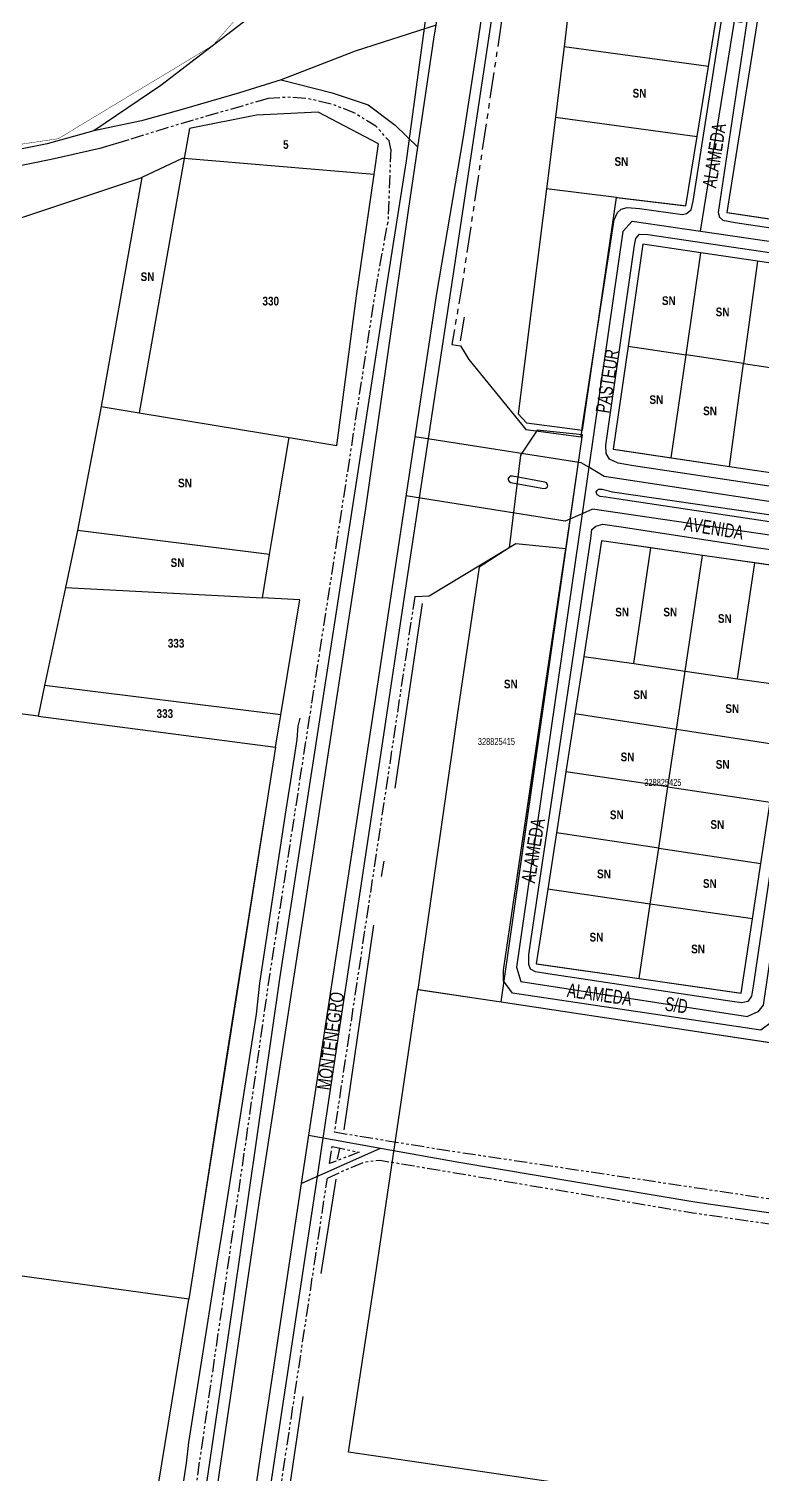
# Model space of a CAD drawing. Extents: x 204381 to 207261, y 4847713 to 4851061.
# Drawn here: x 205192.6 to 205404, y 4850411.3 to 4850827.9 of the extents above; entities that cross this region are included whole.
import ezdxf
from ezdxf.enums import TextEntityAlignment as Align

# ---------------------------------------------------------------- set-up
doc = ezdxf.new("R2010")
doc.units = 0
doc.header["$LTSCALE"] = 1.5
doc.header["$MEASUREMENT"] = 0
doc.linetypes.add('PHANTOMX2', pattern=[5, 2.5, -0.5, 0.5, -0.5, 0.5, -0.5])
for name, color, linetype in [('CD-MALHA-LOTES', 40, 'CONTINUOUS'), ('CD_TXT_QUADRA', 7, 'CONTINUOUS'), ('HD-VALAS-DRENOS', 170, 'CONTINUOUS'), ('LM-LIM-SETOR-FISCAL', 7, 'CONTINUOUS'), ('RU-QUADRAS', 210, 'CONTINUOUS'), ('SV-EIXO-ROD-ESTR', 7, 'CONTINUOUS'), ('SV-EIXO-RUA-N-PAV', 6, 'CONTINUOUS'), ('SV-EIXO-RUA-PAV', 20, 'CONTINUOUS'), ('SV-EST-MUNIC-PAV', 1, 'CONTINUOUS'), ('SV-RUA-NAO-PAV-S-GUIA-C-GUIA', 7, 'PHANTOMX2'), ('SV-RUA-PAVIM-S-GUIA-C-GUIA', 7, 'CONTINUOUS'), ('SV-TXT-MUNIC-PAV', 7, 'CONTINUOUS'), ('SV-TXT-RUA-PAV-S-GUIA-C-GUIA', 7, 'CONTINUOUS'), ('Th_NmrPort', 7, 'CONTINUOUS')]:
    doc.layers.add(name, color=color, linetype=linetype)
doc.styles.add('3288-25-2D_TXT$0$ARIAL', font='ARIAL.TTF')
doc.styles.add('ARIAL', font='ARIAL.TTF')
doc.styles.get("Standard").update_dxf_attribs({"font": 'swisscbo.ttf'})
doc.linetypes.add('Limite', pattern='A,20,-3,[130,ltypeshp.shx,S=6.35,R=0,X=0,Y=0],-3,20', length=46)

msp = doc.modelspace()

# ---------------------------------------------------------------- linework, layer by layer
at = {"layer": 'CD-MALHA-LOTES', "linetype": 'Continuous'}
for points in [[(205406.69, 4850856.08), (205393.8, 4850775.03)], [(205349.36, 4850843.53), (205346.9, 4850822.71)], [(205388.55, 4850817.06), (205391.15, 4850833.1)], [(205346.9, 4850822.71), (205346.37, 4850818.22)], [(205388.55, 4850817.06), (205346.9, 4850822.71)], [(205346.37, 4850818.22), (205344.4, 4850802.5)], [(205385.28, 4850796.93), (205388.55, 4850817.06)], [(205276, 4850803.92), (205258.21, 4850803.07)], [(205293.35, 4850794.81), (205276, 4850803.92)], [(205258.21, 4850803.07), (205238.83, 4850799.18)], [(205344.4, 4850802.5), (205341.79, 4850781.78)], [(205344.4, 4850802.5), (205385.28, 4850796.93)], [(205238.83, 4850799.18), (205237.3, 4850790.52)], [(205382.04, 4850776.96), (205385.28, 4850796.93)], [(205292.08, 4850785.95), (205293.35, 4850794.81)], [(205237.3, 4850790.52), (205224.4, 4850717.27)], [(205236.77, 4850790.56), (205225.17, 4850785.06)], [(205237.3, 4850790.52), (205236.77, 4850790.56)], [(205292.08, 4850785.95), (205237.3, 4850790.52)], [(205181.8, 4850770.63), (205225.17, 4850785.06)], [(205225.17, 4850785.06), (205213.42, 4850719.1)], [(205287.06, 4850750.99), (205292.08, 4850785.95)], [(205341.79, 4850781.78), (205340.75, 4850773.46)], [(205361.98, 4850779.36), (205341.79, 4850781.78)], [(205352.21, 4850712.22), (205361.98, 4850779.36)], [(205361.98, 4850779.36), (205382.04, 4850776.96)], [(205393.8, 4850775.03), (205515.23, 4850756.97)], [(205340.75, 4850773.46), (205333.68, 4850716.92)], [(205369.62, 4850765.86), (205365.37, 4850736.48)], [(205386.37, 4850763.39), (205369.62, 4850765.86)], [(205382.11, 4850733.96), (205386.37, 4850763.39)], [(205402.7, 4850760.99), (205386.37, 4850763.39)], [(205402.7, 4850760.99), (205398.67, 4850731.47)], [(205420.33, 4850758.39), (205402.7, 4850760.99)], [(205281.4, 4850707.8), (205287.06, 4850750.99)], [(205365.37, 4850736.48), (205361.07, 4850706.79)], [(205365.37, 4850736.48), (205382.11, 4850733.96)], [(205377.8, 4850704.29), (205382.11, 4850733.96)], [(205398.67, 4850731.47), (205382.11, 4850733.96)], [(205394.62, 4850701.77), (205398.67, 4850731.47)], [(205398.67, 4850731.47), (205415.97, 4850728.87)], [(205213.42, 4850719.1), (205206.62, 4850683.33)], [(205213.42, 4850719.1), (205224.4, 4850717.27)], [(205224.4, 4850717.27), (205267.6, 4850710.09)], [(205333.68, 4850716.92), (205336.04, 4850714.37)], [(205339.13, 4850712.22), (205334.37, 4850705.06)], [(205336.04, 4850714.37), (205352.21, 4850712.22)], [(205352.24, 4850710.89), (205339.13, 4850712.22)], [(205262.66, 4850680.47), (205267.6, 4850710.09)], [(205267.6, 4850710.09), (205281.4, 4850707.8)], [(205345.68, 4850666.04), (205352.24, 4850710.89)], [(205334.37, 4850705.06), (205331.03, 4850678.31)], [(205361.07, 4850706.79), (205377.8, 4850704.29)], [(205377.8, 4850704.29), (205394.62, 4850701.77)], [(205394.62, 4850701.77), (205411.59, 4850699.24)], [(205206.62, 4850683.33), (205203.13, 4850666.91)], [(205261.99, 4850676.43), (205206.62, 4850683.33)], [(205261.99, 4850676.43), (205262.66, 4850680.47)], [(205357.73, 4850680.33), (205352.58, 4850647.02)], [(205371.94, 4850678.27), (205357.73, 4850680.33)], [(205259.9, 4850663.89), (205261.99, 4850676.43)], [(205331.03, 4850678.31), (205322.39, 4850672.78)], [(205367.01, 4850644.93), (205371.94, 4850678.27)], [(205386.83, 4850676.12), (205371.94, 4850678.27)], [(205381.83, 4850642.78), (205386.83, 4850676.12)], [(205401.88, 4850673.95), (205386.83, 4850676.12)], [(205322.39, 4850672.78), (205316.07, 4850630.06)], [(205396.91, 4850640.59), (205401.88, 4850673.95)], [(205416.4, 4850671.85), (205401.88, 4850673.95)], [(205203.13, 4850666.91), (205197.11, 4850638.66)], [(205203.13, 4850666.91), (205259.9, 4850663.89)], [(205270.65, 4850663.32), (205259.9, 4850663.89)], [(205265.24, 4850630.18), (205270.65, 4850663.32)], [(205328.79, 4850547.41), (205345.68, 4850666.04)], [(205352.58, 4850647.02), (205350.02, 4850630.43)], [(205352.58, 4850647.02), (205367.01, 4850644.93)], [(205367.01, 4850644.93), (205381.83, 4850642.78)], [(205379.3, 4850625.94), (205381.83, 4850642.78)], [(205381.83, 4850642.78), (205396.91, 4850640.59)], [(205197.11, 4850638.66), (205195.23, 4850629.83)], [(205265.24, 4850630.18), (205197.11, 4850638.66)], [(205396.91, 4850640.59), (205411.36, 4850638.49)], [(205195.23, 4850629.83), (205149.84, 4850635.76)], [(205195.23, 4850629.83), (205263.72, 4850620.88)], [(205263.72, 4850620.88), (205265.24, 4850630.18)], [(205316.07, 4850630.06), (205304.76, 4850551.03)], [(205350.02, 4850630.43), (205347.44, 4850613.75)], [(205379.3, 4850625.94), (205350.02, 4850630.43)], [(205376.82, 4850609.38), (205379.3, 4850625.94)], [(205408.78, 4850621.42), (205379.3, 4850625.94)], [(205263.72, 4850620.88), (205238.64, 4850461.75)], [(205347.44, 4850613.75), (205344.72, 4850596.11)], [(205376.82, 4850609.38), (205347.44, 4850613.75)], [(205374.17, 4850591.71), (205376.82, 4850609.38)], [(205376.82, 4850609.38), (205406.3, 4850604.99)], [(205403.62, 4850587.31), (205406.3, 4850604.99)], [(205344.72, 4850596.11), (205342.22, 4850579.93)], [(205374.17, 4850591.71), (205344.72, 4850596.11)], [(205371.76, 4850575.62), (205374.17, 4850591.71)], [(205374.17, 4850591.71), (205403.62, 4850587.31)], [(205401.21, 4850571.33), (205403.62, 4850587.31)], [(205342.22, 4850579.93), (205338.89, 4850558.42)], [(205371.76, 4850575.62), (205342.22, 4850579.93)], [(205368.54, 4850554.17), (205371.76, 4850575.62)], [(205401.21, 4850571.33), (205371.76, 4850575.62)], [(205397.98, 4850549.95), (205401.21, 4850571.33)], [(205338.89, 4850558.42), (205368.54, 4850554.17)], [(205368.54, 4850554.17), (205397.98, 4850549.95)], [(205292.76, 4850470.48), (205304.76, 4850551.03)], [(205304.76, 4850551.03), (205328.79, 4850547.41)], [(205328.79, 4850547.41), (205409.41, 4850535.25)], [(205238.64, 4850461.75), (205090.17, 4850482.16)], [(205284.76, 4850417.61), (205292.76, 4850470.48)], [(205229, 4850402.48), (205238.64, 4850461.75)], [(205368.5, 4850405.32), (205284.76, 4850417.61)]]:
    msp.add_lwpolyline(points, dxfattribs=at)
at = {"layer": 'HD-VALAS-DRENOS', "const_width": 0.18, "flags": 128}
for points in [[(205317.05, 4850738), (205318.13, 4850744.85)], [(205317.05, 4850738), (205318.13, 4850744.85)], [(205298.19, 4850609.06), (205306.1, 4850662.23)], [(205298.19, 4850609.06), (205306.1, 4850662.23)], [(205215.89, 4850263.9), (205216.34, 4850266.69), (205218.58, 4850285.66), (205221.36, 4850305.82), (205223.1, 4850316.72), (205238.04, 4850414.45), (205238.72, 4850420.4), (205246.87, 4850472.12), (205248.16, 4850480.37), (205258.21, 4850543.89), (205259.19, 4850552.79), (205266.79, 4850602.76), (205268.08, 4850611.21), (205269.93, 4850623.01), (205270.19, 4850626.86), (205270.75, 4850629.21)], [(205215.89, 4850263.9), (205216.34, 4850266.69), (205218.58, 4850285.66), (205221.36, 4850305.82), (205223.1, 4850316.72), (205238.04, 4850414.45), (205238.72, 4850420.4), (205246.87, 4850472.12), (205248.16, 4850480.37), (205258.21, 4850543.89), (205259.19, 4850552.79), (205266.79, 4850602.76), (205268.08, 4850611.21), (205269.93, 4850623.01), (205270.19, 4850626.86), (205270.75, 4850629.21)], [(205294.29, 4850583.6), (205295.01, 4850588)], [(205294.29, 4850583.6), (205295.01, 4850588)], [(205283.45, 4850510.48), (205292.03, 4850569.5)], [(205283.45, 4850510.48), (205292.03, 4850569.5)], [(205281.56, 4850502.08), (205282.27, 4850505.18)], [(205281.56, 4850502.08), (205282.27, 4850505.18)], [(205276.83, 4850469.07), (205281.14, 4850496.28)], [(205276.83, 4850469.07), (205281.14, 4850496.28)], [(205271.59, 4850433.66), (205260.65, 4850360.13), (205247.4, 4850273.76), (205247.04, 4850265.76), (205246.77, 4850263.9)], [(205271.59, 4850433.66), (205260.65, 4850360.13), (205247.4, 4850273.76), (205247.04, 4850265.76), (205246.77, 4850263.9)]]:
    msp.add_lwpolyline(points, dxfattribs=at)
at = {"layer": 'HD-VALAS-DRENOS', "flags": 128}
for points in [[(205317.05, 4850738), (205318.13, 4850744.85)], [(205298.19, 4850609.06), (205306.1, 4850662.23)], [(205215.89, 4850263.9), (205216.34, 4850266.69), (205218.58, 4850285.66), (205221.36, 4850305.82), (205223.1, 4850316.72), (205238.04, 4850414.45), (205238.72, 4850420.4), (205246.87, 4850472.12), (205248.16, 4850480.37), (205258.21, 4850543.89), (205259.19, 4850552.79), (205266.79, 4850602.76), (205268.08, 4850611.21), (205269.93, 4850623.01), (205270.19, 4850626.86), (205270.75, 4850629.21)], [(205294.29, 4850583.6), (205295.01, 4850588)], [(205283.45, 4850510.48), (205292.03, 4850569.5)], [(205281.56, 4850502.08), (205282.27, 4850505.18)], [(205276.83, 4850469.07), (205281.14, 4850496.28)], [(205271.59, 4850433.66), (205260.65, 4850360.13), (205247.4, 4850273.76), (205247.04, 4850265.76), (205246.77, 4850263.9)]]:
    msp.add_lwpolyline(points, dxfattribs=at)
at = {"layer": 'LM-LIM-SETOR-FISCAL', "linetype": 'Limite', "ltscale": 0.1, "const_width": 0.13, "flags": 128}
msp.add_lwpolyline([(206960.49, 4848346.74), (206519.68, 4848013.26), (206524.96, 4848001.52), (206186.17, 4847750.07), (206137.65, 4847714.77), (206055.88, 4847783.52), (206022.18, 4847808.19), (206018.12, 4847816.07), (206019.95, 4847830.66), (206053.3, 4847836.03), (206059.06, 4847868.43), (206040.45, 4847926.27), (206039.82, 4847951.17), (206026.44, 4847964.39), (205980.98, 4848000.04), (205948.86, 4848053.95), (205885.79, 4848047.59), (205885.38, 4848100.28), (205758.68, 4848087.81), (205748.41, 4848134.36), (205855.06, 4848144.19), (205857.54, 4848167.98), (205826.48, 4848206.22), (205791.25, 4848260.92), (205756.8, 4848299.01), (205692.97, 4848280.46), (205710.22, 4848439.16), (205051.32, 4848428.57), (204677.84, 4848416.25), (204661.89, 4848420.75), (204677.59, 4848456.68), (204685.73, 4848493.72), (204687.66, 4848576.43), (204676.79, 4848658.68), (204674.85, 4848798.87), (204665.61, 4849337.36), (204658.49, 4849545.69), (204657.02, 4849545.63), (204645.12, 4849704.28), (204643.71, 4849869.24), (204651.14, 4849927.22), (204647.62, 4849990.33), (204636.26, 4850264.54), (204381.83, 4850909.69), (204986.84, 4850806.73), (205140.83, 4850787.35), (205201.03, 4850796.27), (205245.63, 4850823.19), (205310.25, 4850896.98), (205324.08, 4850905.65), (205327.72, 4850908.15), (205339.74, 4850916.46), (205358.28, 4850945.44), (205381.54, 4850978.24), (205458.47, 4851060.64), (205958.1, 4850305), (206256.21, 4850261.19), (206296.36, 4850246.47), (206381.84, 4850187.26), (206402.35, 4850183.32), (206465.45, 4850155.1), (206438.69, 4850087.64), (206416.16, 4850016.08), (206422.43, 4850015.06), (206376.86, 4849879.93), (206318.97, 4849888.04), (206311.32, 4849828.25), (206177.89, 4849842.97), (206161.27, 4849779.77), (206627.66, 4849358.82), (206746.45, 4849445.1), (206955.53, 4849187.19), (207019.34, 4849111.98), (207025.31, 4849104.91), (207033.93, 4849094.44), (207048.4, 4849077.1), (207039.09, 4849069.24), (207026.18, 4849059.14), (207002.58, 4849038.25), (206981.71, 4849023.09), (206966.26, 4849011.39), (206958.44, 4849004.76), (206968.98, 4848989.87), (206978.67, 4848976.02), (207002.49, 4848944.75), (207008.79, 4848936.89), (207034.07, 4848905.39), (207054.15, 4848879.42), (207075.28, 4848852.41), (207089.04, 4848833.89), (207099.68, 4848804.07), (207108.98, 4848791.97), (207114.21, 4848785.08), (207138.58, 4848756.16), (207148.67, 4848740.27), (207162.16, 4848719.72), (207199.66, 4848661.86), (207214.13, 4848640.25), (207233.64, 4848611.27), (207250.42, 4848586.92), (207261.26, 4848571.24), (207169.66, 4848504.88), (207140.72, 4848483.45), (207106.7, 4848455.88), (207093.59, 4848446.09), (207051.18, 4848413.73)], close=True, dxfattribs=at)
at = {"layer": 'RU-QUADRAS', "color": 6, "linetype": 'Continuous', "const_width": 0.18}
for points in [[(205333.68, 4850716.92, 0.003606), (205351.81, 4850864.34), (205361.06, 4850920.69), (205366.67, 4850934.84), (205383.17, 4850961.41), (205428.86, 4851012.81), (205451.33, 4850993.33), (205453.51, 4850990.78), (205454.96, 4850987.15, -0.146898), (205453.87, 4850980.06), (205402.75, 4850945.51), (205400.21, 4850943.33, 0.160864), (205399.49, 4850938.24), (205400.39, 4850934.97), (205448.56, 4850862.6), (205397.02, 4850869.34), (205382.04, 4850776.96), (205361.98, 4850779.36), (205352.21, 4850712.22), (205336.04, 4850714.37)], [(205304.76, 4850551.03), (205395.75, 4850537.31, 0.002262), (205849.27, 4850470.52), (205880.91, 4850423.04), (205948.37, 4850320.06), (205796.3, 4850342.94), (205284.76, 4850417.61)]]:
    msp.add_lwpolyline(points, format="xyb", close=True, dxfattribs=at)
for points in [[(205393.8, 4850775.03), (205406.69, 4850856.08), (205457.31, 4850847.87), (205515.83, 4850759.11), (205515.23, 4850756.97)], [(205361.07, 4850706.79), (205369.62, 4850765.86), (205511.45, 4850744.97), (205513.74, 4850744.05), (205514.89, 4850741.98), (205507.32, 4850689.3), (205502.73, 4850685.61)], [(205304.76, 4850551.03), (205322.39, 4850672.78), (205331.03, 4850678.31), (205334.37, 4850705.06), (205339.13, 4850712.22), (205352.24, 4850710.89), (205328.79, 4850547.41)], [(205338.89, 4850558.42), (205357.73, 4850680.33), (205416.4, 4850671.85), (205397.98, 4850549.95)]]:
    msp.add_lwpolyline(points, close=True, dxfattribs=at)
msp.add_lwpolyline([(205181.8, 4850770.63), (205225.17, 4850785.06), (205236.77, 4850790.56), (205237.3, 4850790.52), (205238.83, 4850799.18), (205258.21, 4850803.07), (205276, 4850803.92), (205293.35, 4850794.81, 0.006131), (205281.4, 4850707.8), (205267.6, 4850710.09), (205259.9, 4850663.89), (205270.65, 4850663.32, 0.00304), (205239.22, 4850465.29), (205226.96, 4850389.94)], format="xyb", dxfattribs=at)
at = {"layer": 'SV-EIXO-ROD-ESTR', "flags": 128}
for points in [[(205335.24, 4850913.19), (205332.72, 4850896.31), (205324.14, 4850838.66), (205321.53, 4850821.11), (205317.82, 4850796.77), (205310.09, 4850751.66), (205292.18, 4850633.35), (205273.18, 4850508.97), (205271.09, 4850495.05), (205259.67, 4850419.05), (205246.48, 4850327.92), (205237.04, 4850263.88)], [(205225.35, 4850263.88), (205226.3, 4850269.2), (205228.11, 4850281.22), (205234.84, 4850325.8), (205236.97, 4850341.71), (205244.92, 4850394.08), (205259, 4850489.52), (205274.65, 4850591), (205289.7, 4850689.62), (205302.04, 4850775.59), (205304.73, 4850793.8), (205309.44, 4850825.61), (205309.96, 4850828.96), (205311.14, 4850836.61), (205321.57, 4850903.92)], [(205310.31, 4850896.94), (205308.27, 4850893.49), (205288.8, 4850866.01), (205272.26, 4850846.54), (205255.72, 4850830.8), (205230.65, 4850811.6), (205211.25, 4850798.53)], [(205309.96, 4850828.96), (205286.67, 4850821.47), (205265.33, 4850813.2), (205253.32, 4850809.46), (205236.78, 4850804.66), (205225.05, 4850801.46), (205211.25, 4850798.53), (205197.82, 4850794.82), (205179.53, 4850791.11), (205171.25, 4850789.39), (205163.25, 4850788.54), (205152.39, 4850787.39), (205140.97, 4850786.82), (205132.68, 4850786.82), (205119.54, 4850787.68), (205105.54, 4850788.82)], [(205265.33, 4850813.2), (205280, 4850809.46), (205290.4, 4850806), (205298.14, 4850800.13), (205304.73, 4850793.8)]]:
    msp.add_lwpolyline(points, dxfattribs=at)
at = {"layer": 'SV-EIXO-RUA-N-PAV', "flags": 128}
for points in [[(205273.18, 4850508.97), (205293.94, 4850505.27), (205316.5, 4850501.25), (205384.55, 4850489.81), (205483.6, 4850475.47), (205561.58, 4850464.13), (205618.86, 4850455.55), (205708.8, 4850441.6), (205778.79, 4850431.5), (205796.19, 4850428.65)], [(205271.09, 4850495.05), (205293.94, 4850505.27)]]:
    msp.add_lwpolyline(points, dxfattribs=at)
at = {"layer": 'SV-EIXO-RUA-PAV', "flags": 128}
for points in [[(205386.25, 4850769.59), (205386.25, 4850769.62), (205400.83, 4850859.92), (205404.69, 4850862.49), (205406.83, 4850862.92), (205463.48, 4850854.68)], [(205366.54, 4850772.49), (205363.87, 4850769.47), (205354.04, 4850701.53), (205352.1, 4850688.11), (205333.18, 4850557.39), (205334.43, 4850553.32), (205399.79, 4850543.23)], [(205366.54, 4850772.49), (205386.25, 4850769.62), (205521.24, 4850749.94), (205525.18, 4850751.67), (205530.13, 4850753.83)], [(205511.95, 4850680.89), (205503.98, 4850676.74), (205358.45, 4850698.91), (205354.04, 4850701.53), (205351.81, 4850702.86), (205303.83, 4850710.29)], [(205596.13, 4850653.97), (205565.86, 4850658.42), (205545.28, 4850661.45), (205494.72, 4850668.89), (205423.83, 4850679.33), (205355.11, 4850689.44), (205352.1, 4850688.11), (205347.24, 4850685.96), (205301.25, 4850693.26)], [(205423.83, 4850679.33), (205404.3, 4850546.42), (205402.8, 4850544.52), (205399.79, 4850543.23)]]:
    msp.add_lwpolyline(points, dxfattribs=at)
at = {"layer": 'SV-EST-MUNIC-PAV', "linetype": 'PHANTOMX2'}
msp.add_line((205296.9, 4850793.29), (205296.09, 4850772.03), dxfattribs=at)
at = {"layer": 'SV-EST-MUNIC-PAV', "linetype": 'PHANTOMX2', "ltscale": 2, "flags": 128}
msp.add_lwpolyline([(205460.92, 4851057.15), (205450.21, 4851049.68), (205444.61, 4851045.47), (205437.93, 4851039.78), (205429.52, 4851031.62), (205415.16, 4851014.55), (205397.98, 4850992.33), (205388.42, 4850979.07), (205379.76, 4850966.77), (205369.32, 4850951.41), (205363.9, 4850943.04), (205359.48, 4850934.8), (205352.97, 4850922.38), (205347.77, 4850910.59), (205344.91, 4850903.9), (205340.56, 4850891.15), (205337.63, 4850881), (205334.72, 4850867.35), (205332.73, 4850855.45), (205331.09, 4850844.87), (205330.36, 4850840.19), (205317.68, 4850755.62), (205314.55, 4850736.96)], dxfattribs=at)
at = {"layer": 'SV-EST-MUNIC-PAV', "flags": 128}
for points in [[(205338.75, 4850915.74), (205334.06, 4850882.45), (205331.78, 4850867.91), (205329.76, 4850855.92), (205331.2, 4850865.18), (205327.4, 4850840.64), (205314.71, 4850756.06), (205301.36, 4850667.99), (205290.78, 4850597.46), (205277.04, 4850506.19), (205275.66, 4850497.06), (205272.24, 4850474.28), (205260.73, 4850397.9), (205251.27, 4850333.14), (205242.58, 4850280.45), (205240.32, 4850264.04)], [(205222.6, 4850263.88), (205223.1, 4850267.31), (205251.65, 4850461.77), (205264.92, 4850554.04), (205296.01, 4850755.08), (205301.46, 4850789.88), (205307.39, 4850833.84), (205309.34, 4850847.57), (205317.32, 4850898.28), (205318.02, 4850901.99)], [(205221.39, 4850795.97), (205213.04, 4850793.46), (205198.99, 4850790.23), (205180.89, 4850786.66), (205171.65, 4850785.25), (205163.2, 4850784.04), (205153.36, 4850783.09), (205142.22, 4850782.99), (205132.53, 4850783.04), (205118.29, 4850784.11), (205105.36, 4850785.52), (205088.74, 4850787.81), (205064.88, 4850791.72), (205031.79, 4850797.39), (204984.67, 4850805.68), (204950.71, 4850811.52), (204945.83, 4850811.12), (204942.78, 4850810.13), (204939.66, 4850805.99), (204938.04, 4850798.01)]]:
    msp.add_lwpolyline(points, dxfattribs=at)
at = {"layer": 'SV-EST-MUNIC-PAV', "linetype": 'PHANTOMX2', "flags": 128}
for points in [[(205296.9, 4850793.29), (205296.41, 4850795.61), (205292.59, 4850799.93), (205286.11, 4850803.87), (205279.77, 4850806.25), (205272.64, 4850807.89), (205267.2, 4850808.21), (205261.55, 4850807.84)], [(205261.55, 4850807.84), (205236.14, 4850800.51), (205221.39, 4850795.97)], [(205222.96, 4850284.8), (205248.68, 4850462.2), (205261.95, 4850554.48), (205293.05, 4850755.59), (205296.09, 4850772.03)], [(205303.84, 4850664.27), (205293.74, 4850597.02), (205280.64, 4850509.93)], [(205279.26, 4850500.8), (205280.01, 4850505.75)], [(205243.41, 4850263.9), (205245.55, 4850280), (205254.23, 4850332.68), (205263.7, 4850397.46), (205275.2, 4850473.83), (205278.63, 4850496.61)]]:
    msp.add_lwpolyline(points, dxfattribs=at)
at = {"layer": 'SV-RUA-NAO-PAV-S-GUIA-C-GUIA', "flags": 128}
for points in [[(205280.64, 4850509.93), (205310.99, 4850504.94), (205407.59, 4850490.46), (205514.91, 4850474.07), (205649.6, 4850455), (205761.81, 4850437.29), (205796.27, 4850432.5)], [(205280.01, 4850505.75), (205287.76, 4850504.05), (205279.26, 4850500.8)], [(205278.63, 4850496.61), (205284.78, 4850499.4), (205289.3, 4850501.29), (205293.75, 4850501.77), (205315.96, 4850498.06), (205384.05, 4850486.62), (205483.14, 4850472.28), (205561.11, 4850460.94), (205618.37, 4850452.35), (205708.32, 4850438.4), (205778.31, 4850428.3), (205796.27, 4850425.5)]]:
    msp.add_lwpolyline(points, dxfattribs=at)
at = {"layer": 'SV-RUA-PAVIM-S-GUIA-C-GUIA', "flags": 128}
for points in [[(205463.9, 4850845.75), (205462.27, 4850848.21), (205460.18, 4850849.83), (205457.23, 4850851.39), (205454.29, 4850852.11), (205409.41, 4850858.83), (205406.62, 4850859.19), (205404.63, 4850858.91), (205403.61, 4850857.26), (205401.75, 4850844.56), (205399.14, 4850826.85), (205391.28, 4850775.03), (205391.68, 4850773.68), (205392.67, 4850772.77), (205396.22, 4850772.15), (205514.08, 4850754.57), (205516.92, 4850754.75), (205518.53, 4850755.6), (205519.56, 4850757.03), (205520.04, 4850758.89), (205519.59, 4850761.05), (205464.87, 4850844.29)], [(205512.75, 4850747.67), (205516.34, 4850746.8), (205517.84, 4850745.64), (205519.13, 4850744.08), (205519.67, 4850742.13), (205519.45, 4850737.57), (205512.32, 4850691.61), (205511.96, 4850688.66), (205510.39, 4850685.56), (205508.54, 4850684.17), (205505.54, 4850682.58), (205502.24, 4850682), (205497.64, 4850682.32), (205366.91, 4850701.92), (205362.51, 4850702.72), (205360.03, 4850703.84), (205359.03, 4850705.47), (205358.89, 4850707.87), (205367.17, 4850765.59), (205367.63, 4850767.49), (205368.63, 4850768.78), (205371.03, 4850768.67)], [(205341.33, 4850697.24), (205331.99, 4850698.95), (205331.39, 4850698.94), (205331.01, 4850698.7), (205330.81, 4850698.29), (205330.8, 4850697.92), (205331.03, 4850697.43), (205331.51, 4850697.17), (205334.1, 4850696.66), (205341.05, 4850695.42), (205341.65, 4850695.5), (205342, 4850695.77), (205342.16, 4850696.21), (205342.13, 4850696.58), (205341.83, 4850697.03)], [(205360.88, 4850694.45), (205450.22, 4850681.49), (205451.36, 4850680.82), (205451.48, 4850679.59), (205450.83, 4850679.04), (205446.38, 4850679.72), (205362.67, 4850692.33), (205358.93, 4850692.9), (205357.28, 4850693.11), (205356.48, 4850693.57), (205356.16, 4850694.34), (205356.39, 4850694.87), (205356.78, 4850695.21), (205357.84, 4850695.24)], [(205401.62, 4850678.53), (205415.35, 4850676.56), (205417.35, 4850676), (205418.79, 4850674.8), (205419.13, 4850672.94), (205418.72, 4850668.74), (205401.4, 4850551.95), (205400.89, 4850549.1), (205399.88, 4850547.56), (205398.18, 4850547.16), (205394.69, 4850547.58), (205342.22, 4850555.54), (205338.68, 4850556.06), (205337.23, 4850556.82), (205336.69, 4850558.22), (205336.75, 4850561.02), (205337.32, 4850564.98), (205354.63, 4850681.01), (205354.89, 4850683.56), (205356.09, 4850684.56), (205358.04, 4850685.15), (205363.39, 4850684.37)]]:
    msp.add_lwpolyline(points, close=True, dxfattribs=at)
for points in [[(205314.55, 4850736.96), (205317.05, 4850736.55), (205319.38, 4850732.63), (205335.83, 4850712.43), (205351.82, 4850710.3), (205352.22, 4850713.56), (205361.36, 4850772.92), (205362.31, 4850775.02), (205363.32, 4850775.97), (205365.07, 4850776.41), (205368.66, 4850776.14), (205381.04, 4850774.38), (205382.24, 4850774.72), (205383.54, 4850775.72), (205384.1, 4850778.27), (205394.52, 4850844.6)], [(205303.84, 4850664.27), (205307.96, 4850664.52), (205332.95, 4850679.56), (205347.35, 4850678.15)], [(205407, 4850541.77), (205403.59, 4850539.28), (205332.06, 4850549.94), (205329.38, 4850553.5), (205329.39, 4850556.51), (205342.08, 4850642.63), (205347.35, 4850678.15)]]:
    msp.add_lwpolyline(points, dxfattribs=at)

# ---------------------------------------------------------------- texts
at = {"layer": 'CD_TXT_QUADRA', "color": 7, "linetype": 'Continuous', "style": 'ARIAL', "width": 0.7}
for s, p in [('328825415', (205327.38, 4850622.49)), ('328825425', (205375.38, 4850610.7))]:
    msp.add_text(s, height=2, dxfattribs=at).set_placement(p, align=Align.MIDDLE)
at = {"layer": 'SV-TXT-MUNIC-PAV', "style": 'ARIAL', "width": 0.7}
msp.add_text('MONTENEGRO', height=4, rotation=82, dxfattribs=at).set_placement((205279.55, 4850521.78))
at = {"layer": 'SV-TXT-RUA-PAV-S-GUIA-C-GUIA', "width": 0.7}
for s, rotation, style, p in [('ALAMEDA                           LION', 81, 'ARIAL', (205390.72, 4850781.88)), ('ALAMEDA                                                                                                             PASTEUR', 81, 'ARIAL', (205338.46, 4850581.49)), ('AVENIDA                                                   BLANCHE                                           VILLE', 351, 'ARIAL', (205381.31, 4850683.37)), ('ALAMEDA         S/D', 352, '3288-25-2D_TXT$0$ARIAL', (205347.58, 4850548.89))]:
    msp.add_text(s, height=4, rotation=rotation, dxfattribs=dict(at, style=style)).set_placement(p)
at = {"layer": 'Th_NmrPort', "color": 1}
for s, p in [('SN', (205366.65, 4850809.38)), ('5', (205265.85, 4850794.59)), ('SN', (205361.43, 4850789.69)), ('SN', (205224.78, 4850756.48)), ('330', (205259.91, 4850749.45)), ('SN', (205375.11, 4850749.58)), ('SN', (205390.6, 4850746.33)), ('SN', (205371.51, 4850721.04)), ('SN', (205387, 4850717.79)), ('SN', (205235.59, 4850697.01)), ('SN', (205233.43, 4850674.04)), ('SN', (205361.64, 4850659.8)), ('SN', (205375.52, 4850659.8)), ('SN', (205391.25, 4850657.94)), ('333', (205232.62, 4850650.8)), ('SN', (205329.54, 4850639.05)), ('SN', (205366.88, 4850635.98)), ('SN', (205393.4, 4850631.96)), ('333', (205229.38, 4850630.53)), ('SN', (205363.18, 4850618.04)), ('SN', (205390.63, 4850615.87)), ('SN', (205360.1, 4850601.34)), ('SN', (205389.09, 4850598.55)), ('SN', (205356.4, 4850584.32)), ('SN', (205386.93, 4850581.54)), ('SN', (205354.24, 4850566.07)), ('SN', (205383.54, 4850562.67))]:
    msp.add_text(s, height=2.5, dxfattribs=at).set_placement(p, align=Align.MIDDLE_LEFT)

doc.saveas('drawing.dxf')
